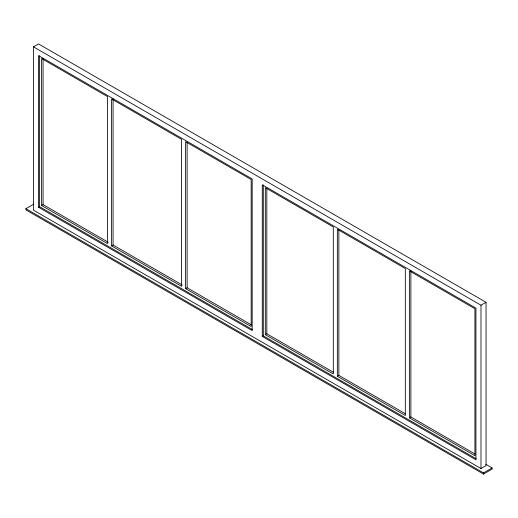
<?xml version="1.0" encoding="UTF-8"?>
<svg xmlns="http://www.w3.org/2000/svg" width="518" height="518" viewBox="0 0 518 518"><rect width="100%" height="100%" fill="white"/><g stroke="black" fill="none" stroke-linecap="round" stroke-linejoin="round"><path stroke-width="0.78" d="M33.476 46.853L38.526 43.933L486.039 302.305L486.039 465.611L480.989 468.525L33.476 210.159L33.476 46.853L480.989 305.219L486.039 302.305M485.793 464.303L492.1 467.942L492.1 469.107L483.514 474.067L25.9 209.868L25.9 208.696L33.825 204.124M38.526 207.239L252.182 330.594L252.182 178.95L38.526 55.601L38.526 207.239L39.536 206.656L252.493 329.603M41.557 205.491L107.524 243.577L107.524 96.601L41.557 58.515L41.557 205.491L43.072 204.616L108.346 242.301M111.564 245.908L181.572 286.325L181.572 139.348L111.564 98.932L111.564 245.908L113.079 245.033L182.388 285.049M185.612 288.656L251.172 326.508L251.172 179.532L185.612 141.686L185.612 288.656L187.127 287.781L251.288 324.831M262.283 336.422L475.938 459.777L475.938 308.139L262.283 184.784L262.283 336.422L263.293 335.839L476.249 458.793M265.313 334.673L333.301 373.925L333.301 226.949L265.313 187.697L265.313 334.673L266.828 333.799L333.411 372.241M337.341 376.256L405.322 415.507L405.322 268.538L337.341 229.286L337.341 376.256L338.856 375.382L405.439 413.824M409.369 417.845L474.928 455.691L474.928 308.722L409.369 270.869L409.369 417.845L410.884 416.971L475.045 454.014M25.9 208.696L483.514 472.902L492.1 467.942M483.514 472.902L483.514 474.067M480.989 305.219L480.989 468.525M410.884 270.797L410.884 416.971M338.856 230.024L338.856 375.382M266.828 188.442L266.828 333.799M263.293 185.01L263.293 335.839M187.127 142.424L187.127 287.781M113.079 98.867L113.079 245.033M43.072 58.45L43.072 204.616M39.536 55.821L39.536 206.656"/></g></svg>
